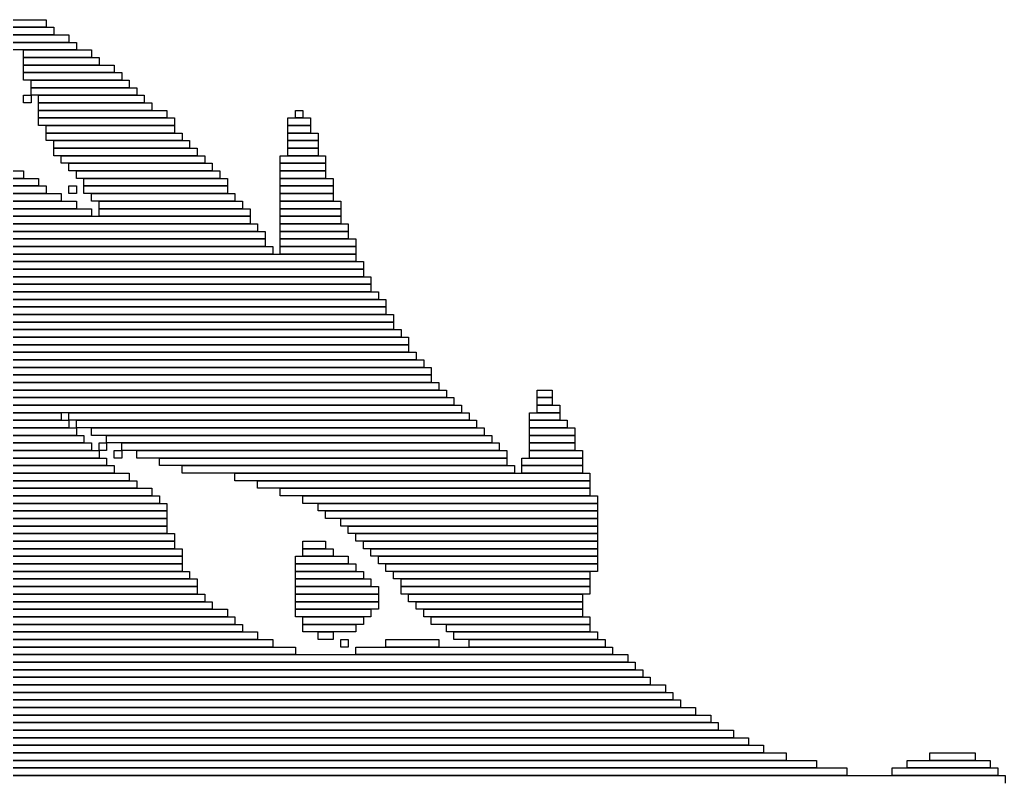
# Model space of a CAD drawing. Extents: x 320 to 700, y 291 to 714.
# Drawn here: x 548.5 to 679, y 544.5 to 645 of the extents above; entities that cross this region are included whole.
import ezdxf

# ---------------------------------------------------------------- set-up
doc = ezdxf.new("R2010")
doc.units = 0

msp = doc.modelspace()

# ---------------------------------------------------------------- linework, layer by layer
for p, q in [((536, 645), (552, 645)), ((552, 645), (552, 644)), ((552, 644), (536, 644)), ((537, 644), (553, 644)), ((553, 644), (553, 643)), ((553, 643), (537, 643)), ((538, 643), (555, 643)), ((555, 643), (555, 642)), ((555, 642), (538, 642)), ((539, 642), (556, 642)), ((556, 641), (539, 641)), ((549, 641), (558, 641)), ((549, 640), (549, 641)), ((556, 642), (556, 641)), ((558, 641), (558, 640)), ((558, 640), (549, 640)), ((549, 640), (559, 640)), ((549, 639), (549, 640)), ((559, 640), (559, 639)), ((559, 639), (549, 639)), ((549, 639), (561, 639)), ((549, 638), (549, 639)), ((561, 639), (561, 638)), ((561, 638), (549, 638)), ((549, 638), (562, 638)), ((549, 637), (549, 638)), ((562, 637), (549, 637)), ((550, 637), (563, 637)), ((550, 636), (550, 637)), ((562, 638), (562, 637)), ((563, 637), (563, 636)), ((563, 636), (550, 636)), ((550, 636), (564, 636)), ((550, 635), (550, 636)), ((564, 636), (564, 635)), ((549, 635), (550, 635)), ((549, 634), (549, 635)), ((564, 635), (550, 635)), ((550, 635), (550, 634)), ((551, 635), (565, 635)), ((551, 634), (551, 635)), ((565, 635), (565, 634)), ((550, 634), (549, 634)), ((565, 634), (551, 634)), ((551, 634), (566, 634)), ((551, 633), (551, 634)), ((566, 633), (551, 633)), ((551, 633), (568, 633)), ((551, 632), (551, 633)), ((566, 634), (566, 633)), ((568, 633), (568, 632)), ((585, 633), (586, 633)), ((585, 632), (585, 633)), ((586, 633), (586, 632)), ((568, 632), (551, 632)), ((551, 632), (569, 632)), ((551, 631), (551, 632)), ((569, 632), (569, 631)), ((584, 632), (587, 632)), ((584, 631), (584, 632)), ((586, 632), (585, 632)), ((587, 632), (587, 631)), ((569, 631), (551, 631)), ((552, 631), (569, 631)), ((552, 630), (552, 631)), ((569, 631), (569, 630)), ((587, 631), (584, 631)), ((584, 631), (587, 631)), ((584, 630), (584, 631)), ((587, 631), (587, 630)), ((569, 630), (552, 630)), ((552, 630), (570, 630)), ((552, 629), (552, 630)), ((570, 630), (570, 629)), ((587, 630), (584, 630)), ((584, 630), (588, 630)), ((584, 629), (584, 630)), ((588, 630), (588, 629)), ((570, 629), (552, 629)), ((553, 629), (571, 629)), ((553, 628), (553, 629)), ((571, 628), (553, 628)), ((553, 628), (572, 628)), ((553, 627), (553, 628)), ((571, 629), (571, 628)), ((572, 628), (572, 627)), ((588, 629), (584, 629)), ((584, 629), (588, 629)), ((584, 628), (584, 629)), ((588, 628), (584, 628)), ((584, 628), (588, 628)), ((584, 627), (584, 628)), ((588, 629), (588, 628)), ((588, 628), (588, 627)), ((572, 627), (553, 627)), ((554, 627), (573, 627)), ((554, 626), (554, 627)), ((573, 627), (573, 626)), ((583, 627), (589, 627)), ((583, 626), (583, 627)), ((588, 627), (584, 627)), ((589, 627), (589, 626)), ((573, 626), (554, 626)), ((555, 626), (574, 626)), ((555, 625), (555, 626)), ((574, 626), (574, 625)), ((589, 626), (583, 626)), ((583, 626), (589, 626)), ((583, 625), (583, 626)), ((589, 626), (589, 625)), ((517, 625), (549, 625)), ((549, 624), (517, 624)), ((518, 624), (551, 624)), ((549, 625), (549, 624)), ((551, 624), (551, 623)), ((574, 625), (555, 625)), ((556, 625), (575, 625)), ((556, 624), (556, 625)), ((575, 624), (556, 624)), ((557, 624), (576, 624)), ((557, 623), (557, 624)), ((575, 625), (575, 624)), ((576, 624), (576, 623)), ((589, 625), (583, 625)), ((583, 625), (589, 625)), ((583, 624), (583, 625)), ((589, 624), (583, 624)), ((583, 624), (590, 624)), ((583, 623), (583, 624)), ((589, 625), (589, 624)), ((590, 624), (590, 623)), ((551, 623), (518, 623)), ((518, 623), (552, 623)), ((552, 623), (552, 622)), ((555, 623), (556, 623)), ((555, 622), (555, 623)), ((556, 623), (556, 622)), ((576, 623), (557, 623)), ((557, 623), (576, 623)), ((557, 622), (557, 623)), ((576, 623), (576, 622)), ((590, 623), (583, 623)), ((583, 623), (590, 623)), ((583, 622), (583, 623)), ((590, 623), (590, 622)), ((552, 622), (518, 622)), ((519, 622), (554, 622)), ((554, 622), (554, 621)), ((556, 622), (555, 622)), ((576, 622), (557, 622)), ((558, 622), (577, 622)), ((558, 621), (558, 622)), ((577, 622), (577, 621)), ((590, 622), (583, 622)), ((583, 622), (590, 622)), ((583, 621), (583, 622)), ((590, 622), (590, 621)), ((554, 621), (519, 621)), ((519, 621), (556, 621)), ((556, 620), (519, 620)), ((520, 620), (558, 620)), ((556, 621), (556, 620)), ((577, 621), (558, 621)), ((558, 620), (558, 619)), ((559, 621), (578, 621)), ((559, 620), (559, 621)), ((578, 620), (559, 620)), ((559, 620), (579, 620)), ((559, 619), (559, 620)), ((578, 621), (578, 620)), ((579, 620), (579, 619)), ((590, 621), (583, 621)), ((583, 621), (591, 621)), ((583, 620), (583, 621)), ((591, 620), (583, 620)), ((583, 620), (591, 620)), ((583, 619), (583, 620)), ((591, 621), (591, 620)), ((591, 620), (591, 619)), ((558, 619), (520, 619)), ((520, 619), (579, 619)), ((579, 619), (559, 619)), ((579, 619), (579, 618)), ((591, 619), (583, 619)), ((583, 619), (591, 619)), ((583, 618), (583, 619)), ((591, 619), (591, 618)), ((579, 618), (520, 618)), ((520, 618), (580, 618)), ((580, 618), (580, 617)), ((591, 618), (583, 618)), ((583, 618), (592, 618)), ((583, 617), (583, 618)), ((592, 618), (592, 617)), ((479, 617), (581, 617)), ((581, 616), (479, 616)), ((481, 616), (581, 616)), ((580, 617), (520, 617)), ((581, 617), (581, 616)), ((581, 616), (581, 615)), ((592, 617), (583, 617)), ((583, 617), (592, 617)), ((583, 616), (583, 617)), ((592, 616), (583, 616)), ((583, 616), (593, 616)), ((583, 615), (583, 616)), ((592, 617), (592, 616)), ((593, 616), (593, 615)), ((581, 615), (481, 615)), ((482, 615), (582, 615)), ((582, 615), (582, 614)), ((593, 615), (583, 615)), ((583, 615), (593, 615)), ((583, 614), (583, 615)), ((593, 615), (593, 614)), ((582, 614), (482, 614)), ((483, 614), (593, 614)), ((593, 614), (583, 614)), ((593, 614), (593, 613)), ((593, 613), (483, 613)), ((484, 613), (594, 613)), ((594, 613), (594, 612)), ((594, 612), (484, 612)), ((486, 612), (594, 612)), ((594, 611), (486, 611)), ((487, 611), (595, 611)), ((594, 612), (594, 611)), ((595, 611), (595, 610)), ((595, 610), (487, 610)), ((488, 610), (595, 610)), ((595, 610), (595, 609)), ((595, 609), (488, 609)), ((489, 609), (596, 609)), ((596, 609), (596, 608)), ((596, 608), (489, 608)), ((490, 608), (597, 608)), ((597, 607), (490, 607)), ((491, 607), (597, 607)), ((597, 608), (597, 607)), ((597, 607), (597, 606)), ((597, 606), (491, 606)), ((492, 606), (598, 606)), ((598, 606), (598, 605)), ((598, 605), (492, 605)), ((493, 605), (598, 605)), ((598, 605), (598, 604)), ((598, 604), (493, 604)), ((493, 604), (599, 604)), ((599, 603), (493, 603)), ((511, 603), (600, 603)), ((599, 604), (599, 603)), ((600, 603), (600, 602)), ((600, 602), (511, 602)), ((512, 602), (600, 602)), ((600, 602), (600, 601)), ((600, 601), (512, 601)), ((513, 601), (601, 601)), ((601, 601), (601, 600)), ((601, 600), (513, 600)), ((513, 600), (602, 600)), ((602, 599), (513, 599)), ((514, 599), (603, 599)), ((602, 600), (602, 599)), ((603, 599), (603, 598)), ((603, 598), (514, 598)), ((515, 598), (603, 598)), ((603, 598), (603, 597)), ((603, 597), (515, 597)), ((515, 597), (604, 597)), ((604, 597), (604, 596)), ((604, 596), (515, 596)), ((516, 596), (605, 596)), ((605, 596), (605, 595)), ((617, 596), (619, 596)), ((617, 595), (617, 596)), ((619, 596), (619, 595)), ((605, 595), (516, 595)), ((517, 595), (606, 595)), ((606, 594), (517, 594)), ((517, 594), (607, 594)), ((606, 595), (606, 594)), ((607, 594), (607, 593)), ((619, 595), (617, 595)), ((617, 595), (619, 595)), ((617, 594), (617, 595)), ((619, 594), (617, 594)), ((617, 594), (620, 594)), ((617, 593), (617, 594)), ((619, 595), (619, 594)), ((620, 594), (620, 593)), ((607, 593), (517, 593)), ((518, 593), (554, 593)), ((554, 593), (554, 592)), ((555, 593), (608, 593)), ((555, 592), (555, 593)), ((608, 593), (608, 592)), ((616, 593), (620, 593)), ((616, 592), (616, 593)), ((620, 593), (617, 593)), ((620, 593), (620, 592)), ((554, 592), (518, 592)), ((518, 592), (555, 592)), ((608, 592), (555, 592)), ((555, 592), (555, 591)), ((556, 592), (609, 592)), ((556, 591), (556, 592)), ((609, 592), (609, 591)), ((620, 592), (616, 592)), ((616, 592), (621, 592)), ((616, 591), (616, 592)), ((621, 592), (621, 591)), ((555, 591), (518, 591)), ((519, 591), (556, 591)), ((556, 590), (519, 590)), ((520, 590), (557, 590)), ((609, 591), (556, 591)), ((556, 591), (556, 590)), ((557, 590), (557, 589)), ((558, 591), (610, 591)), ((558, 590), (558, 591)), ((610, 590), (558, 590)), ((560, 590), (611, 590)), ((560, 589), (560, 590)), ((610, 591), (610, 590)), ((611, 590), (611, 589)), ((621, 591), (616, 591)), ((616, 591), (622, 591)), ((616, 590), (616, 591)), ((622, 590), (616, 590)), ((616, 590), (622, 590)), ((616, 589), (616, 590)), ((622, 591), (622, 590)), ((622, 590), (622, 589)), ((557, 589), (520, 589)), ((520, 589), (558, 589)), ((558, 589), (558, 588)), ((559, 589), (560, 589)), ((559, 588), (559, 589)), ((611, 589), (560, 589)), ((560, 589), (560, 588)), ((562, 589), (612, 589)), ((562, 588), (562, 589)), ((612, 589), (612, 588)), ((622, 589), (616, 589)), ((616, 589), (622, 589)), ((616, 588), (616, 589)), ((622, 589), (622, 588)), ((558, 588), (520, 588)), ((521, 588), (559, 588)), ((560, 588), (559, 588)), ((559, 588), (559, 587)), ((561, 588), (562, 588)), ((561, 587), (561, 588)), ((612, 588), (562, 588)), ((562, 588), (562, 587)), ((564, 588), (613, 588)), ((564, 587), (564, 588)), ((613, 588), (613, 587)), ((622, 588), (616, 588)), ((616, 588), (623, 588)), ((616, 587), (616, 588)), ((623, 588), (623, 587)), ((559, 587), (521, 587)), ((521, 587), (560, 587)), ((560, 586), (521, 586)), ((522, 586), (561, 586)), ((560, 587), (560, 586)), ((562, 587), (561, 587)), ((561, 586), (561, 585)), ((613, 587), (564, 587)), ((567, 587), (613, 587)), ((567, 586), (567, 587)), ((613, 586), (567, 586)), ((570, 586), (614, 586)), ((570, 585), (570, 586)), ((613, 587), (613, 586)), ((614, 586), (614, 585)), ((615, 587), (623, 587)), ((615, 586), (615, 587)), ((623, 586), (615, 586)), ((615, 586), (623, 586)), ((615, 585), (615, 586)), ((623, 587), (616, 587)), ((623, 587), (623, 586)), ((623, 586), (623, 585)), ((561, 585), (522, 585)), ((522, 585), (563, 585)), ((563, 585), (563, 584)), ((614, 585), (570, 585)), ((577, 585), (624, 585)), ((577, 584), (577, 585)), ((623, 585), (615, 585)), ((624, 585), (624, 584)), ((563, 584), (522, 584)), ((523, 584), (564, 584)), ((564, 584), (564, 583)), ((624, 584), (577, 584)), ((580, 584), (624, 584)), ((580, 583), (580, 584)), ((624, 584), (624, 583)), ((564, 583), (523, 583)), ((524, 583), (566, 583)), ((566, 583), (566, 582)), ((624, 583), (580, 583)), ((583, 583), (624, 583)), ((583, 582), (583, 583)), ((624, 583), (624, 582)), ((566, 582), (524, 582)), ((525, 582), (567, 582)), ((567, 581), (525, 581)), ((526, 581), (568, 581)), ((567, 582), (567, 581)), ((568, 581), (568, 580)), ((624, 582), (583, 582)), ((586, 582), (625, 582)), ((586, 581), (586, 582)), ((625, 581), (586, 581)), ((588, 581), (625, 581)), ((588, 580), (588, 581)), ((625, 582), (625, 581)), ((625, 581), (625, 580)), ((472, 580), (568, 580)), ((568, 580), (526, 580)), ((568, 580), (568, 579)), ((625, 580), (588, 580)), ((589, 580), (625, 580)), ((589, 579), (589, 580)), ((625, 580), (625, 579)), ((568, 579), (472, 579)), ((474, 579), (568, 579)), ((568, 579), (568, 578)), ((625, 579), (589, 579)), ((591, 579), (625, 579)), ((591, 578), (591, 579)), ((625, 579), (625, 578)), ((568, 578), (474, 578)), ((475, 578), (568, 578)), ((568, 577), (475, 577)), ((476, 577), (569, 577)), ((568, 578), (568, 577)), ((569, 577), (569, 576)), ((625, 578), (591, 578)), ((592, 578), (625, 578)), ((592, 577), (592, 578)), ((625, 577), (592, 577)), ((593, 577), (625, 577)), ((593, 576), (593, 577)), ((625, 578), (625, 577)), ((625, 577), (625, 576)), ((569, 576), (476, 576)), ((478, 576), (569, 576)), ((569, 576), (569, 575)), ((586, 576), (589, 576)), ((586, 575), (586, 576)), ((589, 576), (589, 575)), ((625, 576), (593, 576)), ((594, 576), (625, 576)), ((594, 575), (594, 576)), ((625, 576), (625, 575)), ((569, 575), (478, 575)), ((479, 575), (570, 575)), ((570, 575), (570, 574)), ((589, 575), (586, 575)), ((586, 575), (590, 575)), ((586, 574), (586, 575)), ((590, 575), (590, 574)), ((625, 575), (594, 575)), ((595, 575), (625, 575)), ((595, 574), (595, 575)), ((625, 575), (625, 574)), ((570, 574), (479, 574)), ((480, 574), (570, 574)), ((570, 573), (480, 573)), ((481, 573), (570, 573)), ((570, 574), (570, 573)), ((570, 573), (570, 572)), ((585, 574), (592, 574)), ((585, 573), (585, 574)), ((592, 573), (585, 573)), ((585, 573), (593, 573)), ((585, 572), (585, 573)), ((590, 574), (586, 574)), ((592, 574), (592, 573)), ((593, 573), (593, 572)), ((625, 574), (595, 574)), ((596, 574), (625, 574)), ((596, 573), (596, 574)), ((625, 573), (596, 573)), ((597, 573), (625, 573)), ((597, 572), (597, 573)), ((625, 574), (625, 573)), ((625, 573), (625, 572)), ((570, 572), (481, 572)), ((482, 572), (571, 572)), ((571, 572), (571, 571)), ((593, 572), (585, 572)), ((585, 572), (594, 572)), ((585, 571), (585, 572)), ((594, 572), (594, 571)), ((625, 572), (597, 572)), ((598, 572), (624, 572)), ((598, 571), (598, 572)), ((624, 572), (624, 571)), ((571, 571), (482, 571)), ((483, 571), (572, 571)), ((572, 571), (572, 570)), ((594, 571), (585, 571)), ((585, 571), (595, 571)), ((585, 570), (585, 571)), ((595, 571), (595, 570)), ((624, 571), (598, 571)), ((599, 571), (624, 571)), ((599, 570), (599, 571)), ((624, 571), (624, 570)), ((572, 570), (483, 570)), ((484, 570), (572, 570)), ((572, 569), (484, 569)), ((485, 569), (573, 569)), ((572, 570), (572, 569)), ((573, 569), (573, 568)), ((595, 570), (585, 570)), ((585, 570), (596, 570)), ((585, 569), (585, 570)), ((596, 569), (585, 569)), ((585, 569), (596, 569)), ((585, 568), (585, 569)), ((596, 570), (596, 569)), ((596, 569), (596, 568)), ((624, 570), (599, 570)), ((599, 570), (624, 570)), ((599, 569), (599, 570)), ((624, 569), (599, 569)), ((600, 569), (623, 569)), ((600, 568), (600, 569)), ((623, 569), (623, 568)), ((624, 570), (624, 569)), ((573, 568), (485, 568)), ((486, 568), (574, 568)), ((574, 568), (574, 567)), ((596, 568), (585, 568)), ((585, 568), (596, 568)), ((585, 567), (585, 568)), ((596, 568), (596, 567)), ((623, 568), (600, 568)), ((601, 568), (623, 568)), ((601, 567), (601, 568)), ((623, 568), (623, 567)), ((574, 567), (486, 567)), ((487, 567), (576, 567)), ((576, 567), (576, 566)), ((596, 567), (585, 567)), ((585, 567), (595, 567)), ((585, 566), (585, 567)), ((595, 567), (595, 566)), ((623, 567), (601, 567)), ((602, 567), (623, 567)), ((602, 566), (602, 567)), ((623, 567), (623, 566)), ((576, 566), (487, 566)), ((488, 566), (577, 566)), ((577, 566), (577, 565)), ((595, 566), (585, 566)), ((586, 566), (594, 566)), ((586, 565), (586, 566)), ((594, 566), (594, 565)), ((623, 566), (602, 566)), ((603, 566), (624, 566)), ((603, 565), (603, 566)), ((624, 566), (624, 565)), ((577, 565), (488, 565)), ((488, 565), (578, 565)), ((578, 564), (488, 564)), ((489, 564), (580, 564)), ((578, 565), (578, 564)), ((580, 564), (580, 563)), ((594, 565), (586, 565)), ((586, 565), (593, 565)), ((586, 564), (586, 565)), ((593, 564), (586, 564)), ((588, 564), (590, 564)), ((588, 563), (588, 564)), ((590, 564), (590, 563)), ((593, 565), (593, 564)), ((624, 565), (603, 565)), ((605, 565), (624, 565)), ((605, 564), (605, 565)), ((624, 564), (605, 564)), ((606, 564), (625, 564)), ((606, 563), (606, 564)), ((624, 565), (624, 564)), ((625, 564), (625, 563)), ((580, 563), (489, 563)), ((490, 563), (582, 563)), ((582, 563), (582, 562)), ((590, 563), (588, 563)), ((591, 563), (592, 563)), ((591, 562), (591, 563)), ((592, 563), (592, 562)), ((597, 563), (604, 563)), ((597, 562), (597, 563)), ((604, 563), (604, 562)), ((625, 563), (606, 563)), ((608, 563), (626, 563)), ((608, 562), (608, 563)), ((626, 563), (626, 562)), ((582, 562), (490, 562)), ((490, 562), (585, 562)), ((585, 562), (585, 561)), ((592, 562), (591, 562)), ((593, 562), (627, 562)), ((593, 561), (593, 562)), ((604, 562), (597, 562)), ((626, 562), (608, 562)), ((627, 562), (627, 561)), ((452, 560), (630, 560)), ((487, 561), (629, 561)), ((629, 560), (487, 560)), ((585, 561), (490, 561)), ((627, 561), (593, 561)), ((629, 561), (629, 560)), ((630, 560), (630, 559)), ((449, 559), (631, 559)), ((630, 559), (452, 559)), ((631, 559), (631, 558)), ((447, 558), (632, 558)), ((631, 558), (449, 558)), ((632, 558), (632, 557)), ((443, 556), (635, 556)), ((445, 557), (634, 557)), ((634, 556), (445, 556)), ((632, 557), (447, 557)), ((634, 557), (634, 556)), ((635, 556), (635, 555)), ((441, 555), (636, 555)), ((635, 555), (443, 555)), ((636, 555), (636, 554)), ((439, 554), (638, 554)), ((636, 554), (441, 554)), ((638, 554), (638, 553)), ((438, 553), (640, 553)), ((638, 553), (439, 553)), ((640, 553), (640, 552)), ((435, 551), (643, 551)), ((436, 552), (641, 552)), ((641, 551), (436, 551)), ((640, 552), (438, 552)), ((641, 552), (641, 551)), ((643, 551), (643, 550)), ((434, 550), (645, 550)), ((643, 550), (435, 550)), ((645, 550), (645, 549)), ((432, 549), (647, 549)), ((645, 549), (434, 549)), ((647, 549), (647, 548)), ((429, 547), (654, 547)), ((431, 548), (650, 548)), ((650, 547), (431, 547)), ((647, 548), (432, 548)), ((650, 548), (650, 547)), ((654, 547), (654, 546)), ((666, 547), (677, 547)), ((666, 546), (666, 547)), ((669, 548), (675, 548)), ((669, 547), (669, 548)), ((675, 547), (669, 547)), ((675, 548), (675, 547)), ((677, 547), (677, 546)), ((428, 546), (658, 546)), ((654, 546), (429, 546)), ((658, 546), (658, 545)), ((664, 546), (678, 546)), ((664, 545), (664, 546)), ((677, 546), (666, 546)), ((678, 546), (678, 545)), ((427, 545), (679, 545)), ((658, 545), (428, 545)), ((678, 545), (664, 545)), ((679, 545), (679, 544))]:
    msp.add_line(p, q)

doc.saveas('drawing.dxf')
